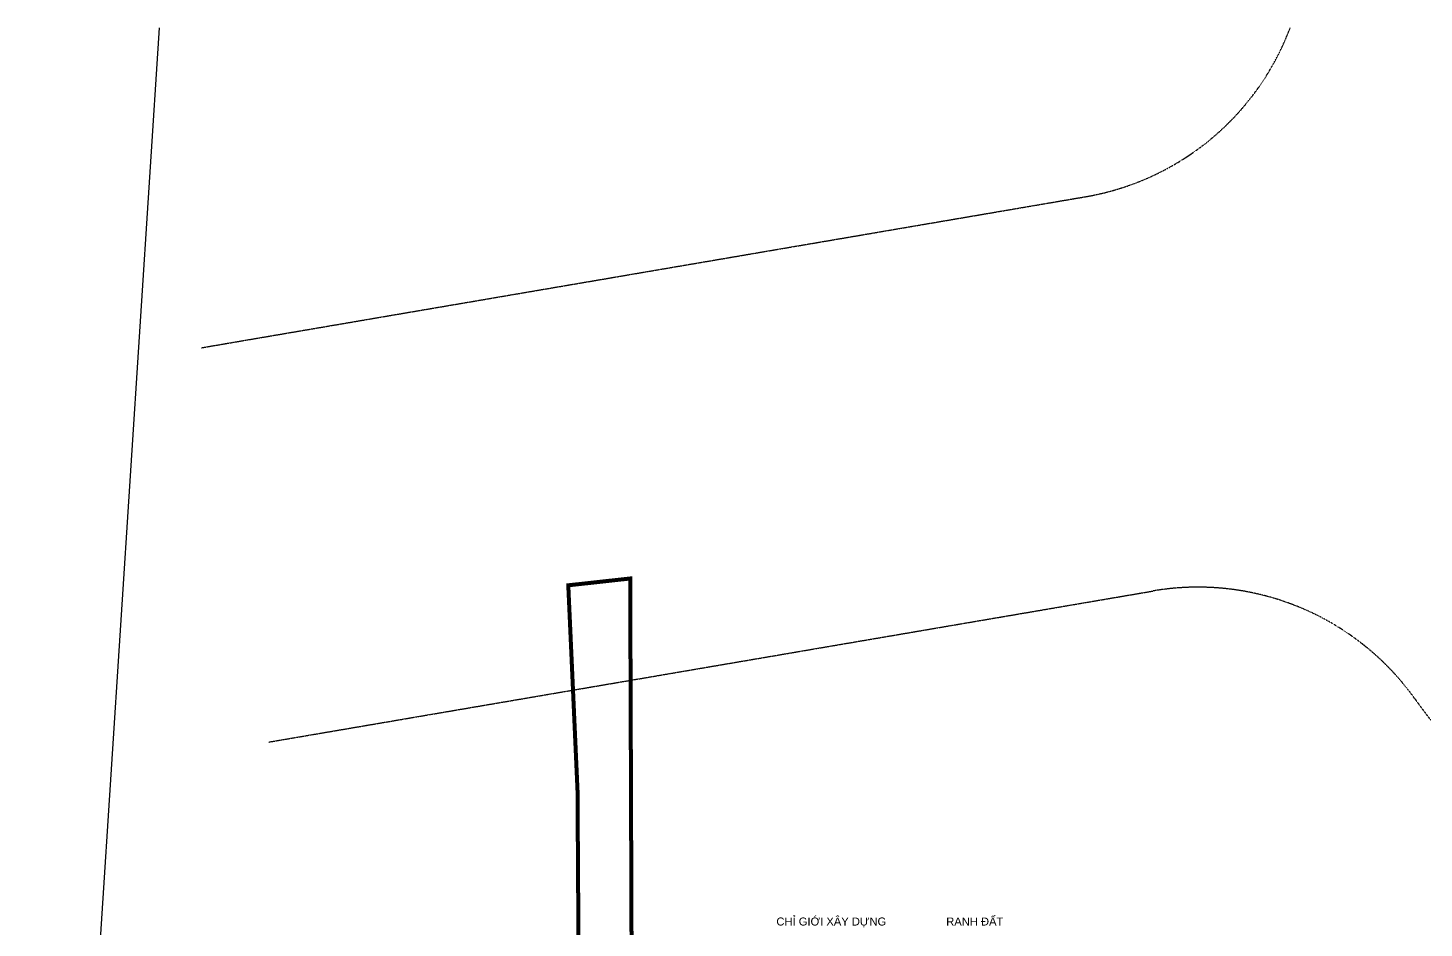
# Model space of a CAD drawing. Header units: millimetres. Extents: x -55734 to 118445, y -16290 to 119028.
# Drawn here: x -55734 to 48924, y 51518 to 119028 of the extents above; entities that cross this region are included whole.
import ezdxf
from ezdxf.xclip import XClip

# ---------------------------------------------------------------- set-up
doc = ezdxf.new("R2010")
doc.units = ezdxf.units.MM
doc.header["$XCLIPFRAME"] = 0
for name, pattern in [('20180221 BF$0$2-2', [10, 5, -5]), ('20180221 BF$0$HIDDEN', [0.375, 0.25, -0.125]), ('HIDDEN2', [4.7625, 3.175, -1.5875]), ('PHANTOM', [63.5, 31.75, -6.35, 6.35, -6.35, 6.35, -6.35])]:
    doc.linetypes.add(name, pattern=pattern)
for name, color, linetype in [('20180221 BF$0$54', 7, 'Continuous'), ('CGXD', 5, 'HIDDEN2'), ('RD-AB', 4, 'PHANTOM')]:
    doc.layers.add(name, color=color, linetype=linetype)
doc.layers.add('20180221 BF$0$QHH ÐỀ XUẤT ÐIỀU CHỈNH', color=5, linetype='20180221 BF$0$HIDDEN', lineweight=30)
doc.layers.add('NET THAY 2', color=55, linetype='Continuous', lineweight=5)
doc.styles.add('Arial', font='arial_0.ttf', dxfattribs={"height": 476.25})

# ---------------------------------------------------------------- blocks, each defined once
blk = doc.blocks.new('A$C1F0A2BF7')
at = {"layer": '20180221 BF$0$54'}
blk.add_lwpolyline([(220897, 154644), (210020, -13579), (0, 0), (10876, 168223)], close=True, dxfattribs=at)
blk.add_lwpolyline([(220897, 154644), (210020, -13579), (0, 0), (10876, 168223)], close=True, dxfattribs=at)
at = {"layer": '20180221 BF$0$QHH ÐỀ XUẤT ÐIỀU CHỈNH', "linetype": '20180221 BF$0$2-2', "elevation": 0, "flags": 128}
blk.add_lwpolyline([(13004, 128535), (79272, 139861, 0.2870076), (95104, 153980, -0.0234896), (96933, 159310, -0.0234896)], format="xyb", dxfattribs=at)
at = {"layer": '20180221 BF$0$QHH ÐỀ XUẤT ÐIỀU CHỈNH', "linetype": '20180221 BF$0$2-2', "elevation": 0}
blk.add_lwpolyline([(18059, 98964), (84326, 110290)], dxfattribs=at)
at = {"layer": '20180221 BF$0$QHH ÐỀ XUẤT ÐIỀU CHỈNH', "linetype": '20180221 BF$0$2-2'}
for centre, radius, start, end in [((87699, 90582, 0), 19995, 35.6399, 99.70999), ((152707, 137198, 0), 60000, 215.64442, 265.99214)]:
    blk.add_arc(centre, radius, start, end, dxfattribs=at)
at = {"layer": 'RD-AB', "ltscale": 30, "const_width": 300, "elevation": 0}
blk.add_lwpolyline([(45247, 84237), (45176, 103599), (45148, 111229), (40506, 110718), (40860, 102861), (41197, 95371), (41282, 82268)], dxfattribs=at)
at = {"layer": 'CGXD', "ltscale": 200, "style": 'Arial'}
blk.add_text('CHỈ GIỚI XÂY DỰNG', height=600, dxfattribs=at).set_placement((56106, 85203, 0))
at = {"layer": 'RD-AB', "ltscale": 20, "style": 'Arial'}
blk.add_text('RANH ĐẤT ', height=600, dxfattribs=at).set_placement((68837, 85203, 0))

msp = doc.modelspace()

# ---------------------------------------------------------------- block references
at = {"layer": 'NET THAY 2'}
ref = msp.add_blockref('A$C1F0A2BF7', (-55733.8, -33492.4, 0), dxfattribs=at)
XClip(ref).set_block_clipping_path([(-27462.6186291156, 51738.6749988016), (137958.5174097056, 152520.3806320981)])

doc.saveas('drawing.dxf')
